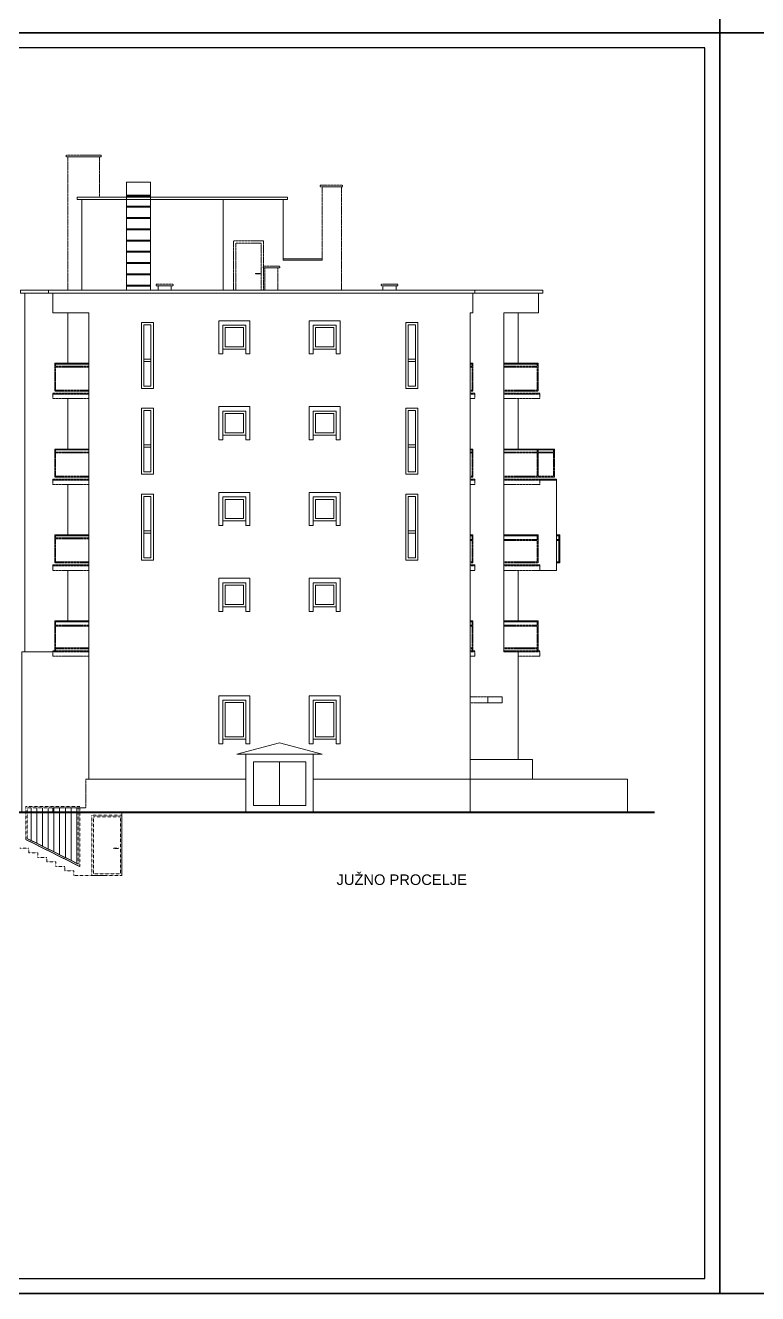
# Model space of a CAD drawing. Header units: millimetres. Extents: x 195897 to 285417, y -229751 to -116129.
# Drawn here: x 211402 to 213843, y -229228 to -225003 of the extents above; entities that cross this region are included whole.
import ezdxf

# ---------------------------------------------------------------- set-up
doc = ezdxf.new("R2010")
doc.units = ezdxf.units.MM
doc.linetypes.add('HIDDEN', pattern=[0.375, 0.25, -0.125])
doc.layers.get('0').update_dxf_attribs({"lineweight": 0})
doc.layers.add('05-podgled-tanko', color=144, linetype='HIDDEN', lineweight=0)
doc.layers.add('Kucni_broj', color=2, linetype='Continuous', plot=False)
doc.layers.add('SAST_Linija sastavnice', color=255, linetype='Continuous', plot=False)
doc.styles.add('tahoma10', font='tahoma.ttf', dxfattribs={"height": 2})

msp = doc.modelspace()

# ---------------------------------------------------------------- hatches: boundary and pattern name
at = {"layer": '05-podgled-tanko', "ltscale": 0.5}
h = msp.add_hatch(dxfattribs=at)
h.set_pattern_fill('ANSI31', color=256, scale=6, angle=45)
h.set_pattern_definition([(90, (-10358.602, 10902.463), (-19.05, 4e-15), [])])
h.paths.add_polyline_path([(211408.7, -227711.8), (211408.7, -227609.9), (211578.7, -227609.9), (211578.7, -227796.8)])

# ---------------------------------------------------------------- linework, layer by layer
at = {"layer": '05-podgled-tanko'}
for points in [[(211538.7, -225435.3), (211655.4, -225435.3), (211655.4, -225440.8), (211538.7, -225440.8)], [(212385.5, -225535.3), (212459.7, -225535.3), (212459.7, -225540.8), (212385.5, -225540.8)], [(212194.5, -225805.3), (212250.4, -225805.3), (212250.4, -225810.8), (212194.5, -225810.8)], [(212200.2, -225810.8), (212244.2, -225810.8), (212244.2, -225885.3), (212200.2, -225885.3)], [(211839, -225865.3), (211894.9, -225865.3), (211894.9, -225870.8), (211839, -225870.8)], [(212588.5, -225865.3), (212644.4, -225865.3), (212644.4, -225870.8), (212588.5, -225870.8)], [(211844.7, -225870.8), (211888.7, -225870.8), (211888.7, -225885.3), (211844.7, -225885.3)], [(212594.2, -225870.8), (212638.2, -225870.8), (212638.2, -225885.3), (212594.2, -225885.3)], [(211503.2, -226218.3), (211503.2, -226141.3), (211614.2, -226141.3), (211614.2, -226218.3)], [(212891.2, -226218.3), (212891.2, -226141.3), (212885.2, -226141.3), (212885.2, -226218.3)], [(213108.2, -226218.3), (213108.2, -226141.3), (212997.2, -226141.3), (212997.2, -226218.3)], [(211614.2, -226231.3), (211494.2, -226231.3), (211494.2, -226228.3), (211614.2, -226228.3)], [(212885.2, -226231.3), (212900.2, -226231.3), (212900.2, -226228.3), (212885.2, -226228.3)], [(212997.2, -226231.3), (213117.2, -226231.3), (213117.2, -226228.3), (212997.2, -226228.3)], [(211503.2, -226504.3), (211503.2, -226427.3), (211614.2, -226427.3), (211614.2, -226504.3)], [(212891.2, -226504.3), (212891.2, -226427.3), (212885.2, -226427.3), (212885.2, -226504.3)], [(213108.2, -226504.3), (213108.2, -226427.3), (212997.2, -226427.3), (212997.2, -226504.3)], [(213163.2, -226504.3), (213163.2, -226427.3), (213111.2, -226427.3), (213111.2, -226504.3)], [(211614.2, -226517.3), (211494.2, -226517.3), (211494.2, -226514.3), (211614.2, -226514.3)], [(212885.2, -226517.3), (212900.2, -226517.3), (212900.2, -226514.3), (212885.2, -226514.3)], [(212997.2, -226517.3), (213117.2, -226517.3), (213117.2, -226514.3), (212997.2, -226514.3)], [(211503.2, -226790.3), (211503.2, -226713.3), (211614.2, -226713.3), (211614.2, -226790.3)], [(212891.2, -226790.3), (212891.2, -226718.3), (212885.2, -226718.3), (212885.2, -226790.3)], [(213108.2, -226790.3), (213108.2, -226718.3), (212997.2, -226718.3), (212997.2, -226790.3)], [(211614.2, -226803.3), (211494.2, -226803.3), (211494.2, -226800.3), (211614.2, -226800.3)], [(212885.2, -226803.3), (212900.2, -226803.3), (212900.2, -226800.3), (212885.2, -226800.3)], [(212997.2, -226803.3), (213117.2, -226803.3), (213117.2, -226800.3), (212997.2, -226800.3)], [(211503.2, -227076.3), (211503.2, -227004.3), (211614.2, -227004.3), (211614.2, -227076.3)], [(212891.2, -227076.3), (212891.2, -227004.3), (212885.2, -227004.3), (212885.2, -227076.3)], [(213108.2, -227076.3), (213108.2, -227004.3), (212997.2, -227004.3), (212997.2, -227076.3)], [(211614.2, -227089.3), (211494.2, -227089.3), (211494.2, -227086.3), (211614.2, -227086.3)], [(212885.2, -227089.3), (212900.2, -227089.3), (212900.2, -227086.3), (212885.2, -227086.3)], [(212997.2, -227089.3), (213117.2, -227089.3), (213117.2, -227086.3), (212997.2, -227086.3)]]:
    msp.add_lwpolyline(points, close=True, dxfattribs=at).dxf.unprotected_set("ltscale", 0)
for points in [[(211544.2, -225885.3), (211544.2, -225440.8), (211649.2, -225440.8), (211649.2, -225575.3)], [(212456.2, -225885.3), (212456.2, -225540.8), (212391.2, -225540.8), (212391.2, -225785.3)], [(212096.2, -225885.3), (212096.2, -225720.3), (212196.2, -225720.3), (212196.2, -225885.3)], [(212104.2, -225885.3), (212104.2, -225728.3), (212188.2, -225728.3), (212188.2, -225885.3)], [(212184.1, -225829.4), (212168.4, -225829.4), (212168.4, -225831), (212185.1, -225831), (212185.1, -225829.4), (212184.1, -225829.4)], [(211500.2, -226221.3), (211500.2, -226138.3), (211614.2, -226138.3), (211614.2, -226221.3), (211500.2, -226221.3)], [(212894.2, -226221.3), (212894.2, -226138.3), (212885.2, -226138.3), (212885.2, -226221.3), (212894.2, -226221.3)], [(213111.2, -226221.3), (213111.2, -226138.3), (212997.2, -226138.3), (212997.2, -226221.3), (213111.2, -226221.3)], [(211614.2, -226231.3), (211494.2, -226231.3), (211494.2, -226246.3), (211614.2, -226246.3), (211614.2, -226231.3)], [(212885.2, -226231.3), (212900.2, -226231.3), (212900.2, -226246.3), (212885.2, -226246.3), (212885.2, -226231.3)], [(212997.2, -226231.3), (213117.2, -226231.3), (213117.2, -226246.3), (212997.2, -226246.3), (212997.2, -226231.3)], [(211500.2, -226507.3), (211500.2, -226424.3), (211614.2, -226424.3), (211614.2, -226507.3), (211500.2, -226507.3)], [(212894.2, -226507.3), (212894.2, -226424.3), (212885.2, -226424.3), (212885.2, -226507.3), (212894.2, -226507.3)], [(213111.2, -226507.3), (213111.2, -226424.3), (212997.2, -226424.3), (212997.2, -226507.3), (213111.2, -226507.3)], [(213166.2, -226507.3), (213166.2, -226424.3), (213111.2, -226424.3), (213111.2, -226507.3), (213166.2, -226507.3)], [(211614.2, -226517.3), (211494.2, -226517.3), (211494.2, -226532.3), (211614.2, -226532.3), (211614.2, -226517.3)], [(212885.2, -226517.3), (212900.2, -226517.3), (212900.2, -226532.3), (212885.2, -226532.3), (212885.2, -226517.3)], [(212997.2, -226517.3), (213117.2, -226517.3), (213117.2, -226532.3), (212997.2, -226532.3), (212997.2, -226517.3)], [(211500.2, -226793.3), (211500.2, -226710.3), (211614.2, -226710.3), (211614.2, -226793.3), (211500.2, -226793.3)], [(212894.2, -226793.3), (212894.2, -226715.3), (212885.2, -226715.3), (212885.2, -226793.3), (212894.2, -226793.3)], [(213111.2, -226793.3), (213111.2, -226715.3), (212997.2, -226715.3), (212997.2, -226793.3), (213111.2, -226793.3)], [(211614.2, -226803.3), (211494.2, -226803.3), (211494.2, -226818.3), (211614.2, -226818.3), (211614.2, -226803.3)], [(212885.2, -226803.3), (212900.2, -226803.3), (212900.2, -226818.3), (212885.2, -226818.3), (212885.2, -226803.3)], [(212997.2, -226803.3), (213117.2, -226803.3), (213117.2, -226818.3), (212997.2, -226818.3), (212997.2, -226803.3)], [(211500.2, -227079.3), (211500.2, -227001.3), (211614.2, -227001.3), (211614.2, -227079.3), (211500.2, -227079.3)], [(212894.2, -227079.3), (212894.2, -227001.3), (212885.2, -227001.3), (212885.2, -227079.3), (212894.2, -227079.3)], [(213111.2, -227079.3), (213111.2, -227001.3), (212997.2, -227001.3), (212997.2, -227079.3), (213111.2, -227079.3)], [(211614.2, -227089.3), (211494.2, -227089.3), (211494.2, -227104.3), (211614.2, -227104.3), (211614.2, -227089.3)], [(212885.2, -227089.3), (212900.2, -227089.3), (212900.2, -227104.3), (212885.2, -227104.3), (212885.2, -227089.3)], [(212997.2, -227089.3), (213117.2, -227089.3), (213117.2, -227104.3), (213045.2, -227104.3), (213045.2, -227089.3)], [(212885.2, -227239.3), (212885.2, -227259.3), (212944.2, -227259.3), (212944.2, -227239.3), (212885.2, -227239.3)], [(211614.2, -227514.3), (211604.2, -227514.3), (211604.2, -227609.1), (211494.2, -227609.1), (211494.2, -227624.1), (211614.2, -227624.1), (211614.2, -227624.1)]]:
    msp.add_lwpolyline(points, dxfattribs=at).dxf.unprotected_set("ltscale", 0)
at = {"layer": '05-podgled-tanko', "linetype": 'ByBlock', "ltscale": 5}
for points in [[(211740, -225525.5), (211819.9, -225525.5), (211819.9, -225885.3), (211740, -225885.3)], [(211740, -225568.1), (211819.9, -225568.1), (211819.9, -225571.4), (211740, -225571.4)], [(211575.2, -225575.3), (212276.2, -225575.3), (212276.2, -225582.5), (211575.2, -225582.5)], [(211740, -225605.5), (211819.9, -225605.5), (211819.9, -225608.9), (211740, -225608.9)], [(211740, -225643), (211819.9, -225643), (211819.9, -225646.4), (211740, -225646.4)], [(211740, -225680.5), (211819.9, -225680.5), (211819.9, -225683.8), (211740, -225683.8)], [(211740, -225717.9), (211819.9, -225717.9), (211819.9, -225721.3), (211740, -225721.3)], [(211740, -225755.4), (211819.9, -225755.4), (211819.9, -225758.8), (211740, -225758.8)], [(212261.2, -225785.3), (212391.2, -225785.3), (212391.2, -225781), (212261.2, -225781)], [(211740, -225792.9), (211819.9, -225792.9), (211819.9, -225796.2), (211740, -225796.2)], [(211740, -225830.3), (211819.9, -225830.3), (211819.9, -225833.7), (211740, -225833.7)], [(211740, -225867.8), (211819.9, -225867.8), (211819.9, -225871.2), (211740, -225871.2)], [(211479.2, -225885.3), (211386.2, -225885.3), (211386.2, -225895.3), (211479.2, -225895.3)], [(211479.2, -225885.3), (212900.2, -225885.3), (212900.2, -225895.3), (211479.2, -225895.3)], [(212900.2, -225885.3), (213127.2, -225885.3), (213127.2, -225895.3), (212900.2, -225895.3)], [(212060.7, -226001.8), (212060.7, -226097.3), (212047.7, -226097.3), (212047.7, -225986.8), (212150.7, -225986.8), (212150.7, -226097.3), (212137.7, -226097.3), (212137.7, -226001.8)], [(212361.7, -226001.8), (212361.7, -226097.3), (212348.7, -226097.3), (212348.7, -225986.8), (212451.7, -225986.8), (212451.7, -226097.3), (212438.7, -226097.3), (212438.7, -226001.8)], [(211797.2, -226204.3), (211797.2, -226000.3), (211821.2, -226000.3), (211821.2, -226204.3)], [(212060.7, -226001.8), (212137.7, -226001.8), (212137.7, -226081.8), (212060.7, -226081.8)], [(212068.7, -226009.8), (212129.7, -226009.8), (212129.7, -226073.8), (212068.7, -226073.8)], [(212361.7, -226001.8), (212438.7, -226001.8), (212438.7, -226081.8), (212361.7, -226081.8)], [(212369.7, -226009.8), (212430.7, -226009.8), (212430.7, -226073.8), (212369.7, -226073.8)], [(212678.2, -226204.3), (212678.2, -226000.3), (212702.2, -226000.3), (212702.2, -226204.3)], [(211797.2, -226122.3), (211821.2, -226122.3), (211821.2, -226114.3), (211797.2, -226114.3)], [(212678.2, -226122.3), (212702.2, -226122.3), (212702.2, -226114.3), (212678.2, -226114.3)], [(211614.2, -226131.3), (211500.2, -226131.3), (211500.2, -226128.3), (211614.2, -226128.3)], [(211503.2, -226138.3), (211500.2, -226138.3), (211500.2, -226131.3), (211503.2, -226131.3)], [(212885.2, -226131.3), (212894.2, -226131.3), (212894.2, -226128.3), (212885.2, -226128.3)], [(212891.2, -226138.3), (212894.2, -226138.3), (212894.2, -226131.3), (212891.2, -226131.3)], [(212997.2, -226131.3), (213111.2, -226131.3), (213111.2, -226128.3), (212997.2, -226128.3)], [(213108.2, -226138.3), (213111.2, -226138.3), (213111.2, -226131.3), (213108.2, -226131.3)], [(211797.2, -226490.3), (211797.2, -226286.3), (211821.2, -226286.3), (211821.2, -226490.3)], [(212060.7, -226287.8), (212060.7, -226383.3), (212047.7, -226383.3), (212047.7, -226272.8), (212150.7, -226272.8), (212150.7, -226383.3), (212137.7, -226383.3), (212137.7, -226287.8)], [(212060.7, -226287.8), (212137.7, -226287.8), (212137.7, -226367.8), (212060.7, -226367.8)], [(212361.7, -226287.8), (212361.7, -226383.3), (212348.7, -226383.3), (212348.7, -226272.8), (212451.7, -226272.8), (212451.7, -226383.3), (212438.7, -226383.3), (212438.7, -226287.8)], [(212361.7, -226287.8), (212438.7, -226287.8), (212438.7, -226367.8), (212361.7, -226367.8)], [(212678.2, -226490.3), (212678.2, -226286.3), (212702.2, -226286.3), (212702.2, -226490.3)], [(212068.7, -226295.8), (212129.7, -226295.8), (212129.7, -226359.8), (212068.7, -226359.8)], [(212369.7, -226295.8), (212430.7, -226295.8), (212430.7, -226359.8), (212369.7, -226359.8)], [(211614.2, -226417.3), (211500.2, -226417.3), (211500.2, -226414.3), (211614.2, -226414.3)], [(211503.2, -226424.3), (211500.2, -226424.3), (211500.2, -226417.3), (211503.2, -226417.3)], [(211797.2, -226408.3), (211821.2, -226408.3), (211821.2, -226400.3), (211797.2, -226400.3)], [(212678.2, -226408.3), (212702.2, -226408.3), (212702.2, -226400.3), (212678.2, -226400.3)], [(212885.2, -226417.3), (212894.2, -226417.3), (212894.2, -226414.3), (212885.2, -226414.3)], [(212891.2, -226424.3), (212894.2, -226424.3), (212894.2, -226417.3), (212891.2, -226417.3)], [(212997.2, -226417.3), (213111.2, -226417.3), (213111.2, -226414.3), (212997.2, -226414.3)], [(213108.2, -226424.3), (213111.2, -226424.3), (213111.2, -226417.3), (213108.2, -226417.3)], [(213111.2, -226417.3), (213166.2, -226417.3), (213166.2, -226414.3), (213111.2, -226414.3)], [(213163.2, -226424.3), (213166.2, -226424.3), (213166.2, -226417.3), (213163.2, -226417.3)], [(213172.2, -226517.3), (213117.2, -226517.3), (213117.2, -226514.3), (213172.2, -226514.3)], [(211797.2, -226776.3), (211797.2, -226572.3), (211821.2, -226572.3), (211821.2, -226776.3)], [(212060.7, -226573.8), (212060.7, -226669.3), (212047.7, -226669.3), (212047.7, -226558.8), (212150.7, -226558.8), (212150.7, -226669.3), (212137.7, -226669.3), (212137.7, -226573.8)], [(212060.7, -226573.8), (212137.7, -226573.8), (212137.7, -226653.8), (212060.7, -226653.8)], [(212068.7, -226581.8), (212129.7, -226581.8), (212129.7, -226645.8), (212068.7, -226645.8)], [(212361.7, -226573.8), (212361.7, -226669.3), (212348.7, -226669.3), (212348.7, -226558.8), (212451.7, -226558.8), (212451.7, -226669.3), (212438.7, -226669.3), (212438.7, -226573.8)], [(212361.7, -226573.8), (212438.7, -226573.8), (212438.7, -226653.8), (212361.7, -226653.8)], [(212369.7, -226581.8), (212430.7, -226581.8), (212430.7, -226645.8), (212369.7, -226645.8)], [(212678.2, -226776.3), (212678.2, -226572.3), (212702.2, -226572.3), (212702.2, -226776.3)], [(211614.2, -226703.3), (211500.2, -226703.3), (211500.2, -226700.3), (211614.2, -226700.3)], [(211503.2, -226710.3), (211500.2, -226710.3), (211500.2, -226703.3), (211503.2, -226703.3)], [(211797.2, -226694.3), (211821.2, -226694.3), (211821.2, -226686.3), (211797.2, -226686.3)], [(212678.2, -226694.3), (212702.2, -226694.3), (212702.2, -226686.3), (212678.2, -226686.3)], [(212885.2, -226703.3), (212894.2, -226703.3), (212894.2, -226700.3), (212885.2, -226700.3)], [(212891.2, -226715.3), (212894.2, -226715.3), (212894.2, -226703.3), (212891.2, -226703.3)], [(212997.2, -226703.3), (213111.2, -226703.3), (213111.2, -226700.3), (212997.2, -226700.3)], [(213108.2, -226715.3), (213111.2, -226715.3), (213111.2, -226703.3), (213108.2, -226703.3)], [(213172.2, -226703.3), (213180.3, -226703.3), (213180.3, -226700.3), (213172.2, -226700.3)], [(213180.3, -226793.3), (213183.3, -226793.3), (213183.3, -226700.3), (213180.3, -226700.3)], [(213172.2, -226718.3), (213180.3, -226718.3), (213180.3, -226715.3), (213172.2, -226715.3)], [(213172.2, -226790.3), (213180.3, -226790.3), (213180.3, -226793.3), (213172.2, -226793.3)], [(212060.7, -226859.8), (212060.7, -226955.3), (212047.7, -226955.3), (212047.7, -226844.8), (212150.7, -226844.8), (212150.7, -226955.3), (212137.7, -226955.3), (212137.7, -226859.8)], [(212060.7, -226859.8), (212137.7, -226859.8), (212137.7, -226939.8), (212060.7, -226939.8)], [(212068.7, -226867.8), (212129.7, -226867.8), (212129.7, -226931.8), (212068.7, -226931.8)], [(212361.7, -226859.8), (212361.7, -226955.3), (212348.7, -226955.3), (212348.7, -226844.8), (212451.7, -226844.8), (212451.7, -226955.3), (212438.7, -226955.3), (212438.7, -226859.8)], [(212361.7, -226859.8), (212438.7, -226859.8), (212438.7, -226939.8), (212361.7, -226939.8)], [(212369.7, -226867.8), (212430.7, -226867.8), (212430.7, -226931.8), (212369.7, -226931.8)], [(211614.2, -226989.3), (211500.2, -226989.3), (211500.2, -226986.3), (211614.2, -226986.3)], [(211503.2, -227001.3), (211500.2, -227001.3), (211500.2, -226989.3), (211503.2, -226989.3)], [(212885.2, -226989.3), (212894.2, -226989.3), (212894.2, -226986.3), (212885.2, -226986.3)], [(212891.2, -227001.3), (212894.2, -227001.3), (212894.2, -226989.3), (212891.2, -226989.3)], [(212997.2, -226989.3), (213111.2, -226989.3), (213111.2, -226986.3), (212997.2, -226986.3)], [(213108.2, -227001.3), (213111.2, -227001.3), (213111.2, -226989.3), (213108.2, -226989.3)], [(211503.2, -227079.3), (211500.2, -227079.3), (211500.2, -227086.3), (211503.2, -227086.3)], [(212891.2, -227079.3), (212894.2, -227079.3), (212894.2, -227086.3), (212891.2, -227086.3)], [(213108.2, -227079.3), (213111.2, -227079.3), (213111.2, -227086.3), (213108.2, -227086.3)], [(212060.7, -227250.8), (212060.7, -227395.8), (212047.7, -227395.8), (212047.7, -227235.8), (212150.7, -227235.8), (212150.7, -227395.8), (212137.7, -227395.8), (212137.7, -227250.8)], [(212060.7, -227250.8), (212137.7, -227250.8), (212137.7, -227380.8), (212060.7, -227380.8)], [(212068.7, -227258.8), (212129.7, -227258.8), (212129.7, -227372.8), (212068.7, -227372.8)], [(212361.7, -227250.8), (212361.7, -227395.8), (212348.7, -227395.8), (212348.7, -227235.8), (212451.7, -227235.8), (212451.7, -227395.8), (212438.7, -227395.8), (212438.7, -227250.8)], [(212361.7, -227250.8), (212438.7, -227250.8), (212438.7, -227380.8), (212361.7, -227380.8)], [(212369.7, -227258.8), (212430.7, -227258.8), (212430.7, -227372.8), (212369.7, -227372.8)], [(212991.2, -227259.3), (212944.2, -227259.3), (212944.2, -227239.3), (212991.2, -227239.3)], [(212137.7, -227430.5), (212361.7, -227430.5), (212361.7, -227624.3), (212137.7, -227624.3)], [(212162.6, -227456.2), (212249.7, -227456.2), (212249.7, -227602.1), (212162.6, -227602.1)], [(212336.8, -227456.2), (212249.7, -227456.2), (212249.7, -227602.1), (212336.8, -227602.1)], [(213092.5, -227514.3), (212885.2, -227514.3), (212885.2, -227448.2), (213092.5, -227448.2)], [(212885.2, -227514.3), (213409.2, -227514.3), (213409.2, -227624.3), (212885.2, -227624.3)]]:
    msp.add_lwpolyline(points, close=True, dxfattribs=at)
for points in [[(211590.2, -225582.5), (211590.2, -225885.3)], [(212061.2, -225885.3), (212061.2, -225582.5)], [(212261.2, -225582.5), (212261.2, -225785.3)], [(212261.2, -225785.3), (212391.2, -225785.3)], [(211401.2, -227089.3), (211401.2, -225895.3), (211494.2, -225895.3)], [(211614.2, -225895.3), (211494.2, -225895.3), (211494.2, -225960.3), (211614.2, -225960.3), (211614.2, -227514.3)], [(211614.2, -225895.3), (212885.2, -225895.3)], [(211614.2, -227624.1), (211614.2, -227624.3), (212885.2, -227624.3), (212885.2, -225959.9), (212894.2, -225959.9), (212894.2, -225895.3), (211614.2, -225895.3)], [(212894.2, -225895.3), (212997.2, -225895.3)], [(212997.2, -225895.3), (213112.2, -225895.3), (213112.2, -225960.3), (212997.2, -225960.3), (212997.2, -227089.3)], [(211544.2, -225960.3), (211544.2, -226128.3)], [(211789.2, -226212.3), (211789.2, -225992.3), (211829.2, -225992.3), (211829.2, -226212.3), (211789.2, -226212.3)], [(212670.2, -226212.3), (212670.2, -225992.3), (212710.2, -225992.3), (212710.2, -226212.3), (212670.2, -226212.3)], [(213045.2, -225960.3), (213045.2, -226131.3)], [(211544.2, -226246.3), (211544.2, -226414.3)], [(213045.2, -226246.3), (213045.2, -226417.3)], [(211789.2, -226498.3), (211789.2, -226278.3), (211829.2, -226278.3), (211829.2, -226498.3), (211789.2, -226498.3)], [(212670.2, -226498.3), (212670.2, -226278.3), (212710.2, -226278.3), (212710.2, -226498.3), (212670.2, -226498.3)], [(211544.2, -226532.3), (211544.2, -226700.3)], [(213117.2, -226517.3), (213172.2, -226517.3), (213172.2, -226818.3), (213117.2, -226818.3)], [(211789.2, -226784.3), (211789.2, -226564.3), (211829.2, -226564.3), (211829.2, -226784.3), (211789.2, -226784.3)], [(212670.2, -226784.3), (212670.2, -226564.3), (212710.2, -226564.3), (212710.2, -226784.3), (212670.2, -226784.3)], [(211544.2, -226818.3), (211544.2, -226989.3)], [(213045.2, -226818.3), (213045.2, -226989.3)], [(211494.2, -227089.3), (211390.2, -227089.3), (211390.2, -227624.3)], [(212997.2, -227089.3), (213045.2, -227089.3), (213045.2, -227448.2)], [(212392.2, -227430.5), (212107.2, -227430.5), (212249.7, -227393.4), (212392.2, -227430.5)], [(211614.2, -227514.3), (212137.7, -227514.3)], [(212361.7, -227514.3), (212885.2, -227514.3)]]:
    msp.add_lwpolyline(points, dxfattribs=at)
at = {"layer": '05-podgled-tanko', "linetype": 'ByBlock', "lineweight": 40, "ltscale": 5}
msp.add_lwpolyline([(211081.2, -227624.3), (213499.5, -227624.3)], dxfattribs=at)
at = {"layer": '05-podgled-tanko', "ltscale": 0.5}
for points in [[(211724.2, -227624.3), (211724.2, -227834.3), (211669.2, -227834.3), (211564.2, -227834.3), (211564.2, -227819.3), (211534.2, -227819.3), (211534.2, -227804.3), (211504.2, -227804.3), (211504.2, -227789.3), (211474.2, -227789.3), (211474.2, -227774.3), (211444.2, -227774.3), (211444.2, -227759.3), (211414.2, -227759.3), (211414.2, -227744.3), (211384.2, -227744.3)], [(211403.7, -227714.9), (211403.7, -227604.9), (211583.7, -227604.9), (211583.7, -227804.9), (211403.7, -227714.9)], [(211724.2, -227834.3), (211624.2, -227834.3), (211624.2, -227634.3), (211724.2, -227634.3), (211724.2, -227834.3)], [(211712.1, -227743.4), (211696.4, -227743.4), (211696.4, -227745), (211713.1, -227745), (211713.1, -227743.4), (211712.1, -227743.4)]]:
    msp.add_lwpolyline(points, dxfattribs=at)
for points in [[(211408.7, -227711.8), (211408.7, -227609.9), (211578.7, -227609.9), (211578.7, -227796.8)], [(211719.2, -227829.3), (211629.2, -227829.3), (211629.2, -227639.3), (211719.2, -227639.3)]]:
    msp.add_lwpolyline(points, close=True, dxfattribs=at)
at = {"layer": 'Kucni_broj'}
for points in [[(207777, -220827.8), (213717, -220827.8), (213717, -225027.8), (207777, -225027.8)], [(207777, -225027.8), (213717, -225027.8), (213717, -220827.8), (207777, -220827.8)], [(213717, -220827.8), (219657, -220827.8), (219657, -225027.8), (213717, -225027.8)], [(213717, -225027.8), (219657, -225027.8), (219657, -220827.8), (213717, -220827.8)], [(207777, -225027.8), (213717, -225027.8), (213717, -229227.8), (207777, -229227.8)], [(207777, -229227.8), (213717, -229227.8), (213717, -225027.8), (207777, -225027.8)], [(213717, -225027.8), (219657, -225027.8), (219657, -229227.8), (213717, -229227.8)], [(213717, -229227.8), (219657, -229227.8), (219657, -225027.8), (213717, -225027.8)]]:
    msp.add_lwpolyline(points, close=True, dxfattribs=at)
at = {"layer": 'SAST_Linija sastavnice'}
msp.add_lwpolyline([(208029, -229177.8), (213667, -229177.8), (213667, -225077.8), (208029, -225077.8)], close=True, dxfattribs=at)

# ---------------------------------------------------------------- texts
at = {"insert": (212439.6, -227831.3), "char_height": 35, "attachment_point": 1, "style": 'tahoma10'}
msp.add_mtext_dynamic_manual_height_columns('{\\fArial|b0|i0|c238|p34;JUŽNO PROCELJE}', width=480.073, gutter_width=10, heights=[0], dxfattribs=at)

doc.saveas('drawing.dxf')
